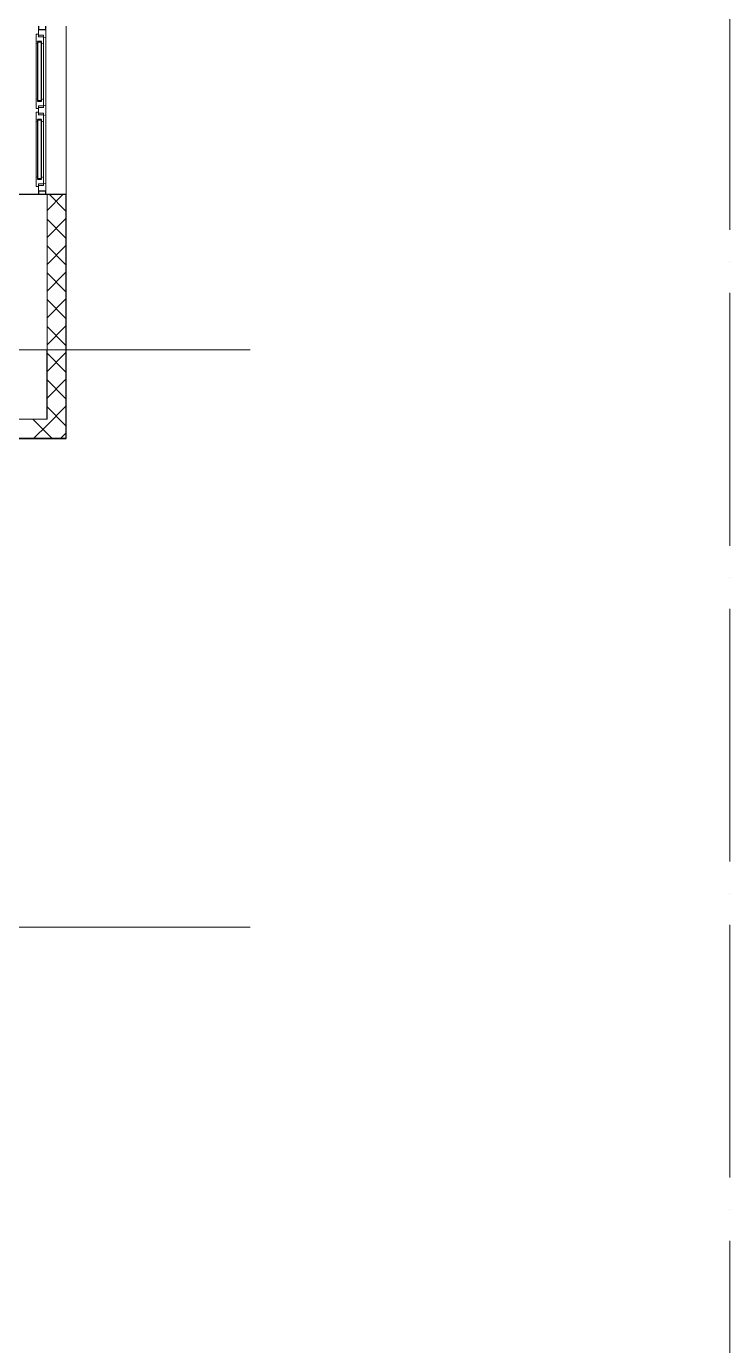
# Model space of a CAD drawing. Header units: millimetres. Extents: x -88595 to 880822, y -1054509 to -148035.
# Drawn here: x 302601 to 308163, y -258832 to -248392 of the extents above; entities that cross this region are included whole.
import ezdxf

# ---------------------------------------------------------------- set-up
doc = ezdxf.new("R2010")
doc.units = ezdxf.units.MM
doc.linetypes.add('ADSK_Линия сетки', pattern=[25, 20, -2.5, 0, -2.5])
for name, color, linetype, lineweight in [('_ Окна', 7, 'Continuous', 30), ('Оборудование', 7, 'Continuous', 18), ('Окна', 7, 'Continuous', 9), ('Оси', 7, 'Continuous', 9), ('Стены внутренние', 7, 'Continuous', 18), ('Стены штриховка', 7, 'Continuous', 9)]:
    doc.layers.add(name, color=color, linetype=linetype, lineweight=lineweight)

# ---------------------------------------------------------------- blocks, each defined once
blk = doc.blocks.new('2 этаж')
at = {"layer": '_ Окна', "lineweight": 18}
for p, q in [((332030, 679354), (332013, 679354)), ((332013, 679354), (332013, 679298)), ((332088, 679392), (332030, 679392)), ((332030, 679392), (332030, 679354)), ((332030, 679334), (332030, 679354)), ((332030, 679346), (332071, 679346)), ((332071, 679334), (332030, 679334)), ((332071, 679346), (332071, 679334)), ((332071, 679283), (332071, 679334)), ((332071, 679328), (332088, 679332)), ((332088, 679332), (332088, 679392)), ((332013, 679298), (332014, 679297)), ((332014, 679297), (332013, 679296)), ((332013, 679296), (332013, 679281)), ((332013, 679281), (332022, 679279)), ((332022, 679279), (332022, 679297)), ((332022, 679297), (332054, 679297)), ((332054, 679297), (332054, 679279)), ((332054, 679279), (332071, 679283)), ((332022, 678842), (332013, 678839)), ((332013, 678839), (332013, 678825)), ((332013, 678825), (332014, 678824)), ((332014, 678824), (332013, 678823)), ((332013, 678823), (332013, 678767)), ((332022, 678824), (332022, 678842)), ((332054, 678824), (332022, 678824)), ((332071, 678837), (332054, 678842)), ((332054, 678842), (332054, 678824)), ((332071, 678787), (332071, 678837)), ((332013, 678767), (332030, 678767)), ((332030, 678737), (332013, 678737)), ((332013, 678737), (332013, 678681)), ((332030, 678787), (332071, 678787)), ((332030, 678767), (332030, 678787)), ((332071, 678775), (332030, 678775)), ((332030, 678767), (332030, 678737)), ((332030, 678717), (332030, 678737)), ((332030, 678729), (332071, 678729)), ((332071, 678717), (332030, 678717)), ((332088, 678788), (332071, 678793)), ((332071, 678787), (332071, 678775)), ((332071, 678729), (332071, 678717)), ((332071, 678666), (332071, 678717)), ((332071, 678711), (332088, 678715)), ((332088, 678715), (332088, 678788)), ((332013, 678681), (332014, 678680)), ((332014, 678680), (332013, 678679)), ((332013, 678679), (332013, 678664)), ((332013, 678664), (332022, 678662)), ((332022, 678662), (332022, 678680)), ((332022, 678680), (332054, 678680)), ((332054, 678680), (332054, 678662)), ((332054, 678662), (332071, 678666)), ((332022, 678225), (332013, 678222)), ((332013, 678222), (332013, 678208)), ((332013, 678208), (332014, 678207)), ((332014, 678207), (332013, 678206)), ((332013, 678206), (332013, 678150)), ((332022, 678207), (332022, 678225)), ((332054, 678207), (332022, 678207)), ((332071, 678220), (332054, 678225)), ((332054, 678225), (332054, 678207)), ((332071, 678170), (332071, 678220)), ((332088, 678171), (332071, 678176)), ((332013, 678150), (332030, 678150)), ((332030, 678170), (332071, 678170)), ((332030, 678150), (332030, 678170)), ((332071, 678158), (332030, 678158)), ((332030, 678150), (332030, 678112)), ((332030, 678112), (332088, 678112)), ((332071, 678170), (332071, 678158)), ((332088, 678112), (332088, 678171))]:
    blk.add_line(p, q, dxfattribs=at)
at = {"layer": '_ Окна'}
for p, q in [((332030, 679417), (332030, 679392)), ((332030, 679392), (332088, 679392)), ((332088, 679392), (332088, 679417)), ((332054, 679297), (332022, 679297)), ((332022, 679297), (332022, 679294)), ((332054, 679294), (332022, 679294)), ((332022, 679294), (332022, 678827)), ((332022, 679294), (332054, 679294)), ((332054, 679294), (332054, 679297)), ((332054, 678827), (332054, 679294)), ((332022, 678827), (332054, 678827)), ((332054, 678827), (332022, 678827)), ((332022, 678827), (332022, 678824)), ((332022, 678824), (332054, 678824)), ((332054, 678824), (332054, 678827)), ((332054, 678680), (332022, 678680)), ((332022, 678680), (332022, 678677)), ((332054, 678677), (332022, 678677)), ((332022, 678677), (332022, 678210)), ((332022, 678677), (332054, 678677)), ((332054, 678677), (332054, 678680)), ((332054, 678210), (332054, 678677)), ((332022, 678210), (332054, 678210)), ((332054, 678210), (332022, 678210)), ((332022, 678210), (332022, 678207)), ((332022, 678207), (332054, 678207)), ((332054, 678207), (332054, 678210)), ((332030, 678112), (332030, 678087)), ((332088, 678112), (332030, 678112)), ((332088, 678087), (332088, 678112))]:
    blk.add_line(p, q, dxfattribs=at)
at = {"layer": 'Окна'}
for p, q in [((332088, 678788), (332088, 679332)), ((332013, 679298), (332013, 679296)), ((332013, 679281), (332013, 678839)), ((332071, 678837), (332071, 679283)), ((332013, 678825), (332013, 678823)), ((332088, 678171), (332088, 678715)), ((332013, 678681), (332013, 678679)), ((332013, 678664), (332013, 678222)), ((332071, 678220), (332071, 678666)), ((332013, 678208), (332013, 678206))]:
    blk.add_line(p, q, dxfattribs=at)
at = {"layer": 'Оси', "linetype": 'ADSK_Линия сетки', "ltscale": 100}
for p, q in [((337498, 697307), (337498, 632600)), ((333705, 676857), (287587, 676857)), ((333705, 672287), (287587, 672287))]:
    blk.add_line(p, q, dxfattribs=at)
at = {"layer": 'Стены внутренние'}
for p, q in [((332250, 679417), (332250, 678087)), ((332098, 676857), (332098, 678087)), ((332098, 676307), (329763, 676307))]:
    blk.add_line(p, q, dxfattribs=at)
at = {"layer": 'Стены внутренние', "lineweight": 30}
for p, q in [((331548, 678087), (332250, 678087)), ((332250, 676155), (332250, 678087)), ((332098, 676307), (332098, 676857)), ((329763, 676155), (332250, 676155))]:
    blk.add_line(p, q, dxfattribs=at)
at = {"layer": 'Стены внутренние', "linetype": 'Continuous', "lineweight": 9}
for p, q in [((332098, 677958), (332224, 678085)), ((332248, 677953), (332114, 678087)), ((332098, 677746), (332248, 677896)), ((332248, 677741), (332098, 677891)), ((332098, 677533), (332248, 677683)), ((332248, 677529), (332098, 677679)), ((332098, 677321), (332248, 677471)), ((332248, 677316), (332098, 677466)), ((332098, 677109), (332248, 677259)), ((332248, 677104), (332098, 677254)), ((332098, 676897), (332248, 677047)), ((332248, 676892), (332098, 677042)), ((332250, 677074), (332248, 677071)), ((332098, 676685), (332248, 676835)), ((332248, 676680), (332098, 676830)), ((332098, 676473), (332248, 676623)), ((332248, 676468), (332098, 676618)), ((332098, 676261), (332248, 676411)), ((332248, 676256), (332098, 676406)), ((332098, 676194), (331985, 676307)), ((332250, 676293), (332248, 676297)), ((331993, 676157), (332098, 676261)), ((332135, 676157), (332098, 676194)), ((332206, 676157), (332248, 676198)), ((331978, 676155), (331977, 676156))]:
    blk.add_line(p, q, dxfattribs=at)
at = {"layer": 'Стены штриховка'}
for p, q in [((332174, 678087), (332174, 678085)), ((332174, 678085), (332248, 678085)), ((332248, 678085), (332248, 676155)), ((332250, 676157), (329765, 676157))]:
    blk.add_line(p, q, dxfattribs=at)

msp = doc.modelspace()

# ---------------------------------------------------------------- block references
at = {"layer": 'Оборудование', "color": 5, "true_color": 0x0000ff}
msp.add_blockref('2 этаж', (-29334, -927808), dxfattribs=at)

doc.saveas('drawing.dxf')
